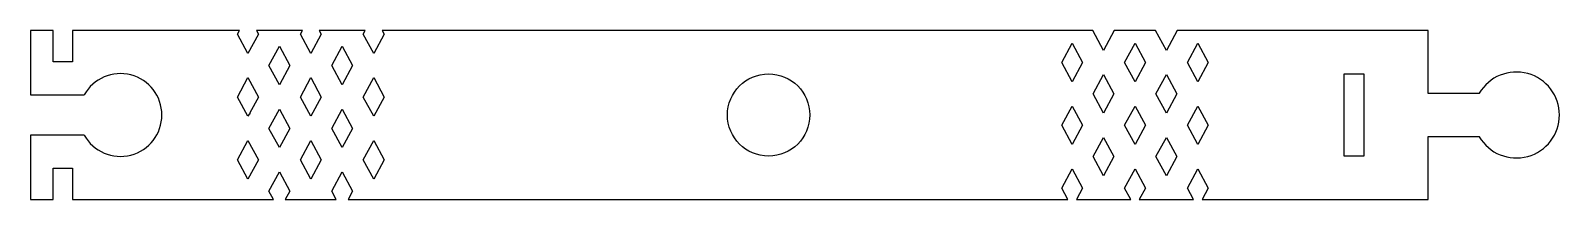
# Model space of a CAD drawing. Header units: millimetres. Extents: x -73 to 73, y -8 to 8.
import ezdxf

# ---------------------------------------------------------------- set-up
doc = ezdxf.new("R2010")
doc.units = ezdxf.units.MM
doc.layers.get('0').update_dxf_attribs({"linetype": 'CONTINUOUS'})

msp = doc.modelspace()

# ---------------------------------------------------------------- linework, layer by layer
for p, q in [((-70.83, 8.07), (-72.98, 8.07)), ((-72.98, 8.07), (-72.98, 1.93)), ((-70.83, 5.07), (-70.83, 8.07)), ((-53.03, 8.07), (-68.98, 8.07)), ((-68.98, 8.07), (-68.98, 5.07)), ((-53.22, 7.72), (-53.03, 8.07)), ((-52.22, 5.88), (-53.22, 7.72)), ((-51.23, 7.72), (-52.22, 5.88)), ((-47.03, 8.07), (-51.42, 8.07)), ((-51.42, 8.07), (-51.23, 7.72)), ((-47.22, 7.72), (-47.03, 8.07)), ((-46.22, 5.88), (-47.22, 7.72)), ((-45.23, 7.72), (-46.22, 5.88)), ((-41.03, 8.07), (-45.42, 8.07)), ((-45.42, 8.07), (-45.23, 7.72)), ((-41.22, 7.72), (-41.03, 8.07)), ((-40.22, 5.88), (-41.22, 7.72)), ((-39.23, 7.72), (-40.22, 5.88)), ((28.43, 8.07), (-39.42, 8.07)), ((-39.42, 8.07), (-39.23, 7.72)), ((29.46, 6.18), (28.43, 8.07)), ((30.48, 8.07), (29.46, 6.18)), ((34.43, 8.07), (30.48, 8.07)), ((35.46, 6.18), (34.43, 8.07)), ((36.48, 8.07), (35.46, 6.18)), ((60.44, 8.07), (36.48, 8.07)), ((60.44, 2.07), (60.44, 8.07)), ((-50.22, 4.72), (-49.22, 6.57)), ((-49.22, 6.57), (-48.23, 4.72)), ((-44.22, 4.72), (-43.22, 6.57)), ((-43.22, 6.57), (-42.23, 4.72)), ((25.46, 5.02), (26.46, 6.86)), ((26.46, 6.86), (27.45, 5.02)), ((31.46, 5.02), (32.46, 6.86)), ((32.46, 6.86), (33.45, 5.02)), ((37.46, 5.02), (38.46, 6.86)), ((38.46, 6.86), (39.45, 5.02)), ((-68.98, 5.07), (-70.83, 5.07)), ((-49.22, 2.88), (-50.22, 4.72)), ((-48.23, 4.72), (-49.22, 2.88)), ((-43.22, 2.88), (-44.22, 4.72)), ((-42.23, 4.72), (-43.22, 2.88)), ((26.46, 3.18), (25.46, 5.02)), ((27.45, 5.02), (26.46, 3.18)), ((32.46, 3.18), (31.46, 5.02)), ((33.45, 5.02), (32.46, 3.18)), ((38.46, 3.18), (37.46, 5.02)), ((39.45, 5.02), (38.46, 3.18)), ((-53.22, 1.72), (-52.22, 3.57)), ((-52.22, 3.57), (-51.23, 1.72)), ((-47.22, 1.72), (-46.22, 3.57)), ((-46.22, 3.57), (-45.23, 1.72)), ((-41.22, 1.72), (-40.22, 3.57)), ((-40.22, 3.57), (-39.23, 1.72)), ((28.46, 2.02), (29.46, 3.86)), ((29.46, 3.86), (30.45, 2.02)), ((34.46, 2.02), (35.46, 3.86)), ((35.46, 3.86), (36.45, 2.02)), ((52.44, -3.92), (52.44, 3.93)), ((52.44, 3.93), (54.29, 3.93)), ((54.29, 3.93), (54.29, -3.92)), ((-72.98, 1.93), (-67.86, 1.93)), ((-52.22, -0.12), (-53.22, 1.72)), ((-51.23, 1.72), (-52.04, 0.22)), ((-46.22, -0.12), (-47.22, 1.72)), ((-45.23, 1.72), (-46.22, -0.12)), ((-40.22, -0.12), (-41.22, 1.72)), ((-39.23, 1.72), (-40.22, -0.12)), ((29.46, 0.18), (28.46, 2.02)), ((30.45, 2.02), (29.46, 0.18)), ((35.46, 0.18), (34.46, 2.02)), ((36.45, 2.02), (35.46, 0.18)), ((65.33, 2.07), (60.44, 2.07)), ((-52.12, 0.07), (-52.22, -0.12)), ((-52.04, 0.07), (-52.12, 0.07)), ((-52.04, 0.22), (-52.04, 0.07)), ((-50.22, -1.28), (-49.22, 0.57)), ((-49.22, 0.57), (-48.23, -1.28)), ((-44.22, -1.28), (-43.22, 0.57)), ((-43.22, 0.57), (-42.23, -1.28)), ((25.46, -0.98), (26.46, 0.86)), ((26.46, 0.86), (27.45, -0.98)), ((31.46, -0.98), (32.46, 0.86)), ((32.46, 0.86), (33.45, -0.98)), ((37.46, -0.98), (38.46, 0.86)), ((38.46, 0.86), (39.45, -0.98)), ((-49.22, -3.12), (-50.22, -1.28)), ((-48.23, -1.28), (-49.22, -3.12)), ((-43.22, -3.12), (-44.22, -1.28)), ((-42.23, -1.28), (-43.22, -3.12)), ((26.46, -2.82), (25.46, -0.98)), ((27.45, -0.98), (26.46, -2.82)), ((32.46, -2.82), (31.46, -0.98)), ((33.45, -0.98), (32.46, -2.82)), ((38.46, -2.82), (37.46, -0.98)), ((39.45, -0.98), (38.46, -2.82)), ((-67.86, -1.93), (-72.98, -1.93)), ((-72.98, -1.93), (-72.98, -8.07)), ((-53.22, -4.28), (-52.22, -2.43)), ((-52.22, -2.43), (-51.23, -4.28)), ((-47.22, -4.28), (-46.22, -2.43)), ((-46.22, -2.43), (-45.23, -4.28)), ((-41.22, -4.28), (-40.22, -2.43)), ((-40.22, -2.43), (-39.23, -4.28)), ((28.46, -3.98), (29.46, -2.14)), ((29.46, -2.14), (30.45, -3.98)), ((34.46, -3.98), (35.46, -2.14)), ((35.46, -2.14), (36.45, -3.98)), ((60.44, -8.07), (60.44, -2.07)), ((60.44, -2.07), (65.33, -2.07)), ((-52.22, -6.12), (-53.22, -4.28)), ((-51.23, -4.28), (-52.22, -6.12)), ((-46.22, -6.12), (-47.22, -4.28)), ((-45.23, -4.28), (-46.22, -6.12)), ((-40.22, -6.12), (-41.22, -4.28)), ((-39.23, -4.28), (-40.22, -6.12)), ((29.46, -5.82), (28.46, -3.98)), ((30.45, -3.98), (29.46, -5.82)), ((35.46, -5.82), (34.46, -3.98)), ((36.45, -3.98), (35.46, -5.82)), ((54.29, -3.92), (52.44, -3.92)), ((-70.83, -8.07), (-70.83, -5.07)), ((-70.83, -5.07), (-68.98, -5.07)), ((-68.98, -5.07), (-68.98, -8.07)), ((-50.22, -7.28), (-49.22, -5.43)), ((-49.22, -5.43), (-48.23, -7.28)), ((-44.22, -7.28), (-43.22, -5.43)), ((-43.22, -5.43), (-42.23, -7.28)), ((25.46, -6.98), (26.46, -5.14)), ((26.46, -5.14), (27.45, -6.98)), ((31.46, -6.98), (32.46, -5.14)), ((32.46, -5.14), (33.45, -6.98)), ((37.46, -6.98), (38.46, -5.14)), ((38.46, -5.14), (39.45, -6.98)), ((-49.79, -8.07), (-50.22, -7.28)), ((-48.23, -7.28), (-48.66, -8.07)), ((-43.79, -8.07), (-44.22, -7.28)), ((-42.23, -7.28), (-42.66, -8.07)), ((26.05, -8.07), (25.46, -6.98)), ((27.45, -6.98), (26.86, -8.07)), ((32.05, -8.07), (31.46, -6.98)), ((33.45, -6.98), (32.86, -8.07)), ((38.05, -8.07), (37.46, -6.98)), ((39.45, -6.98), (38.86, -8.07)), ((-72.98, -8.07), (-70.83, -8.07)), ((-68.98, -8.07), (-49.79, -8.07)), ((-48.66, -8.07), (-43.79, -8.07)), ((-42.66, -8.07), (26.05, -8.07)), ((26.86, -8.07), (29.42, -8.07)), ((29.42, -8.07), (29.49, -8.07)), ((29.49, -8.07), (32.05, -8.07)), ((32.86, -8.07), (35.42, -8.07)), ((35.42, -8.07), (35.49, -8.07)), ((35.49, -8.07), (38.05, -8.07)), ((38.86, -8.07), (60.44, -8.07))]:
    msp.add_line(p, q)
msp.add_circle((-2.52, 0), 3.93)
for centre, radius, start, end in [((-64.4, 0), 3.96, -150.8835, 150.8835), ((68.87, 0), 4.11, -149.6459, 149.6459)]:
    msp.add_arc(centre, radius, start, end)

doc.saveas('drawing.dxf')
